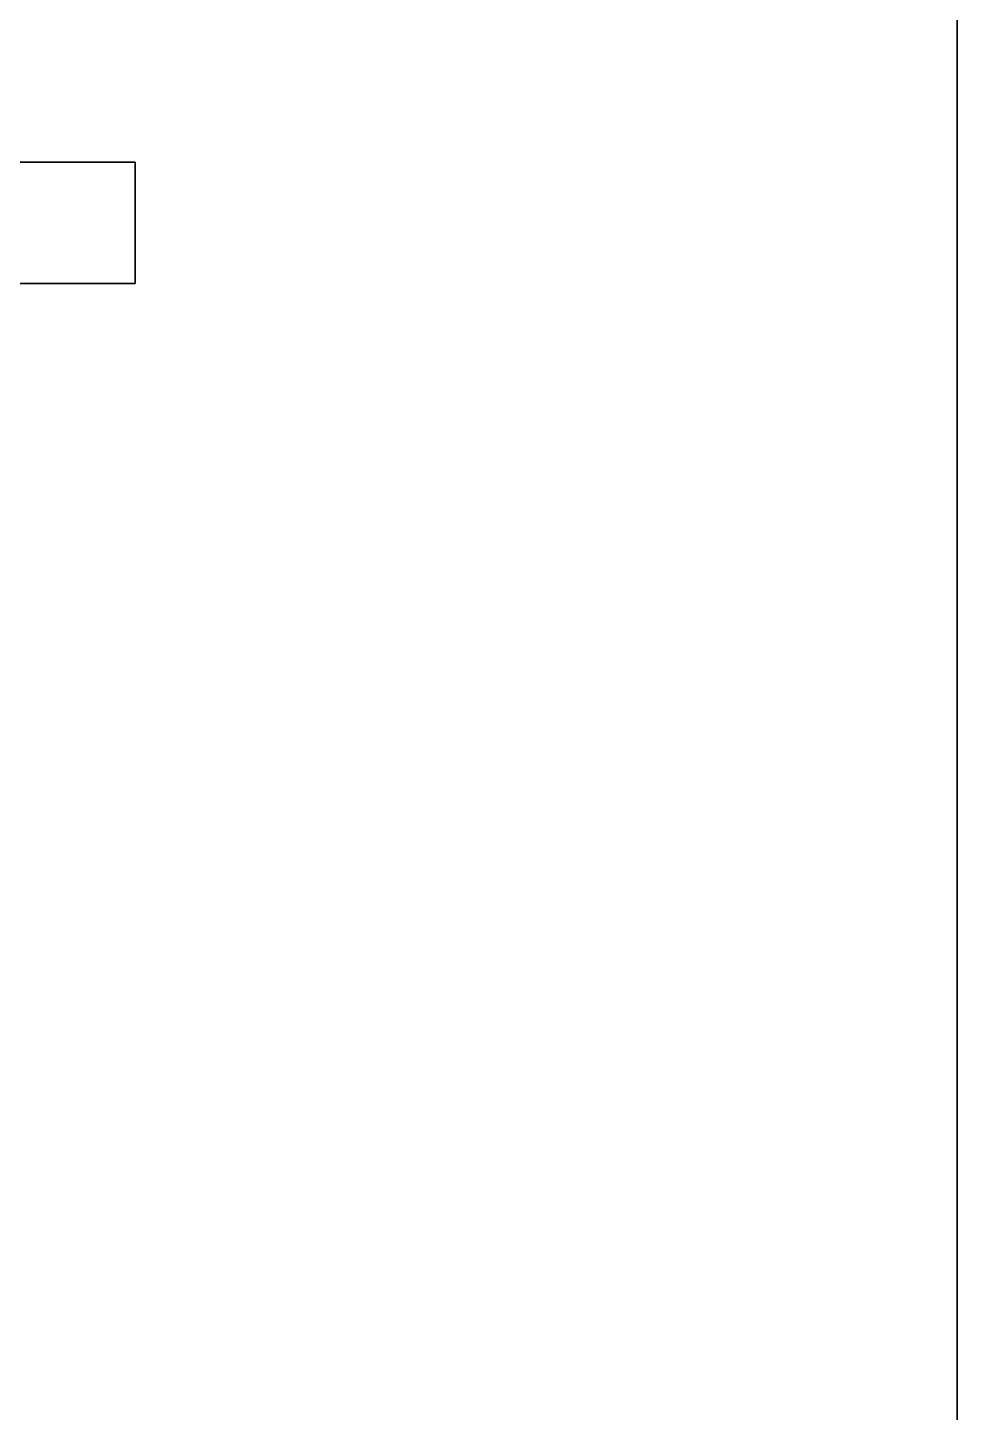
# Model space of a CAD drawing. Extents: x 0 to 3017, y -3657 to 0.
# Drawn here: x 2859.1 to 2997, y -1387.5 to -1182 of the extents above; entities that cross this region are included whole.
import ezdxf

# ---------------------------------------------------------------- set-up
doc = ezdxf.new("R2010")
doc.units = 0
for name, color, linetype in [('LAYER0', 7, 'CONTINUOUS'), ('LAYER1', 7, 'CONTINUOUS'), ('LAYER275', 253, 'CONTINUOUS')]:
    doc.layers.add(name, color=color, linetype=linetype)

msp = doc.modelspace()

# ---------------------------------------------------------------- linework, layer by layer
at = {"layer": 'LAYER0'}
for points, invisible_edges in [([(151, -238), (2997, 0), (1089, -2692), (151, -238)], 7), ([(151, 0, 5), (1089, -2692, 5), (2997, 0, 5), (151, 0, 5)], 3), ([(1089, -2692), (2997, 0), (2997, -2692), (1089, -2692)], 1), ([(2997, 0, 5), (1089, -2692, 5), (2997, -2692, 5), (2997, 0, 5)], 1), ([(2997, 0), (2997, -2692, 5), (2997, -2692), (2997, 0)], 1), ([(2997, -2692, 5), (2997, 0), (2997, 0, 5), (2997, -2692, 5)], 1)]:
    msp.add_3dface(points, dxfattribs=dict(at, invisible_edges=invisible_edges))
at = {"layer": 'LAYER1'}
for points, invisible_edges in [([(2997, -2692, 5), (2847, -2542, 5), (2997, 0, 5), (2997, -2692, 5)], 3), ([(2847, -150, 5), (2997, 0, 5), (2847, -2542, 5), (2847, -150, 5)], 3), ([(2997, 0, 5), (2997, -2692, 2606), (2997, -2692, 5), (2997, 0, 5)], 1), ([(2997, -2692, 2606), (2997, 0, 5), (2997, 0, 2606), (2997, -2692, 2606)], 1)]:
    msp.add_3dface(points, dxfattribs=dict(at, invisible_edges=invisible_edges))
at = {"layer": 'LAYER275', "invisible_edges": 1}
for points in [[(2875, -1201.998, 2625), (2295, -1201.998, 2555), (2295, -1201.998, 2625), (2875, -1201.998, 2625)], [(2295, -1201.998, 2555), (2875, -1201.998, 2625), (2875, -1201.998, 2555), (2295, -1201.998, 2555)], [(2875, -1219.998, 2555), (2295, -1201.998, 2555), (2875, -1201.998, 2555), (2875, -1219.998, 2555)], [(2295, -1201.998, 2555), (2875, -1219.998, 2555), (2295, -1219.998, 2555), (2295, -1201.998, 2555)], [(2295, -1219.998, 2625), (2875, -1201.998, 2625), (2295, -1201.998, 2625), (2295, -1219.998, 2625)], [(2875, -1201.998, 2625), (2295, -1219.998, 2625), (2875, -1219.998, 2625), (2875, -1201.998, 2625)], [(2875, -1201.998, 2625), (2875, -1219.998, 2555), (2875, -1201.998, 2555), (2875, -1201.998, 2625)], [(2875, -1219.998, 2555), (2875, -1201.998, 2625), (2875, -1219.998, 2625), (2875, -1219.998, 2555)], [(2875, -1219.998, 2555), (2295, -1219.998, 2625), (2295, -1219.998, 2555), (2875, -1219.998, 2555)], [(2295, -1219.998, 2625), (2875, -1219.998, 2555), (2875, -1219.998, 2625), (2295, -1219.998, 2625)]]:
    msp.add_3dface(points, dxfattribs=at)

doc.saveas('drawing.dxf')
